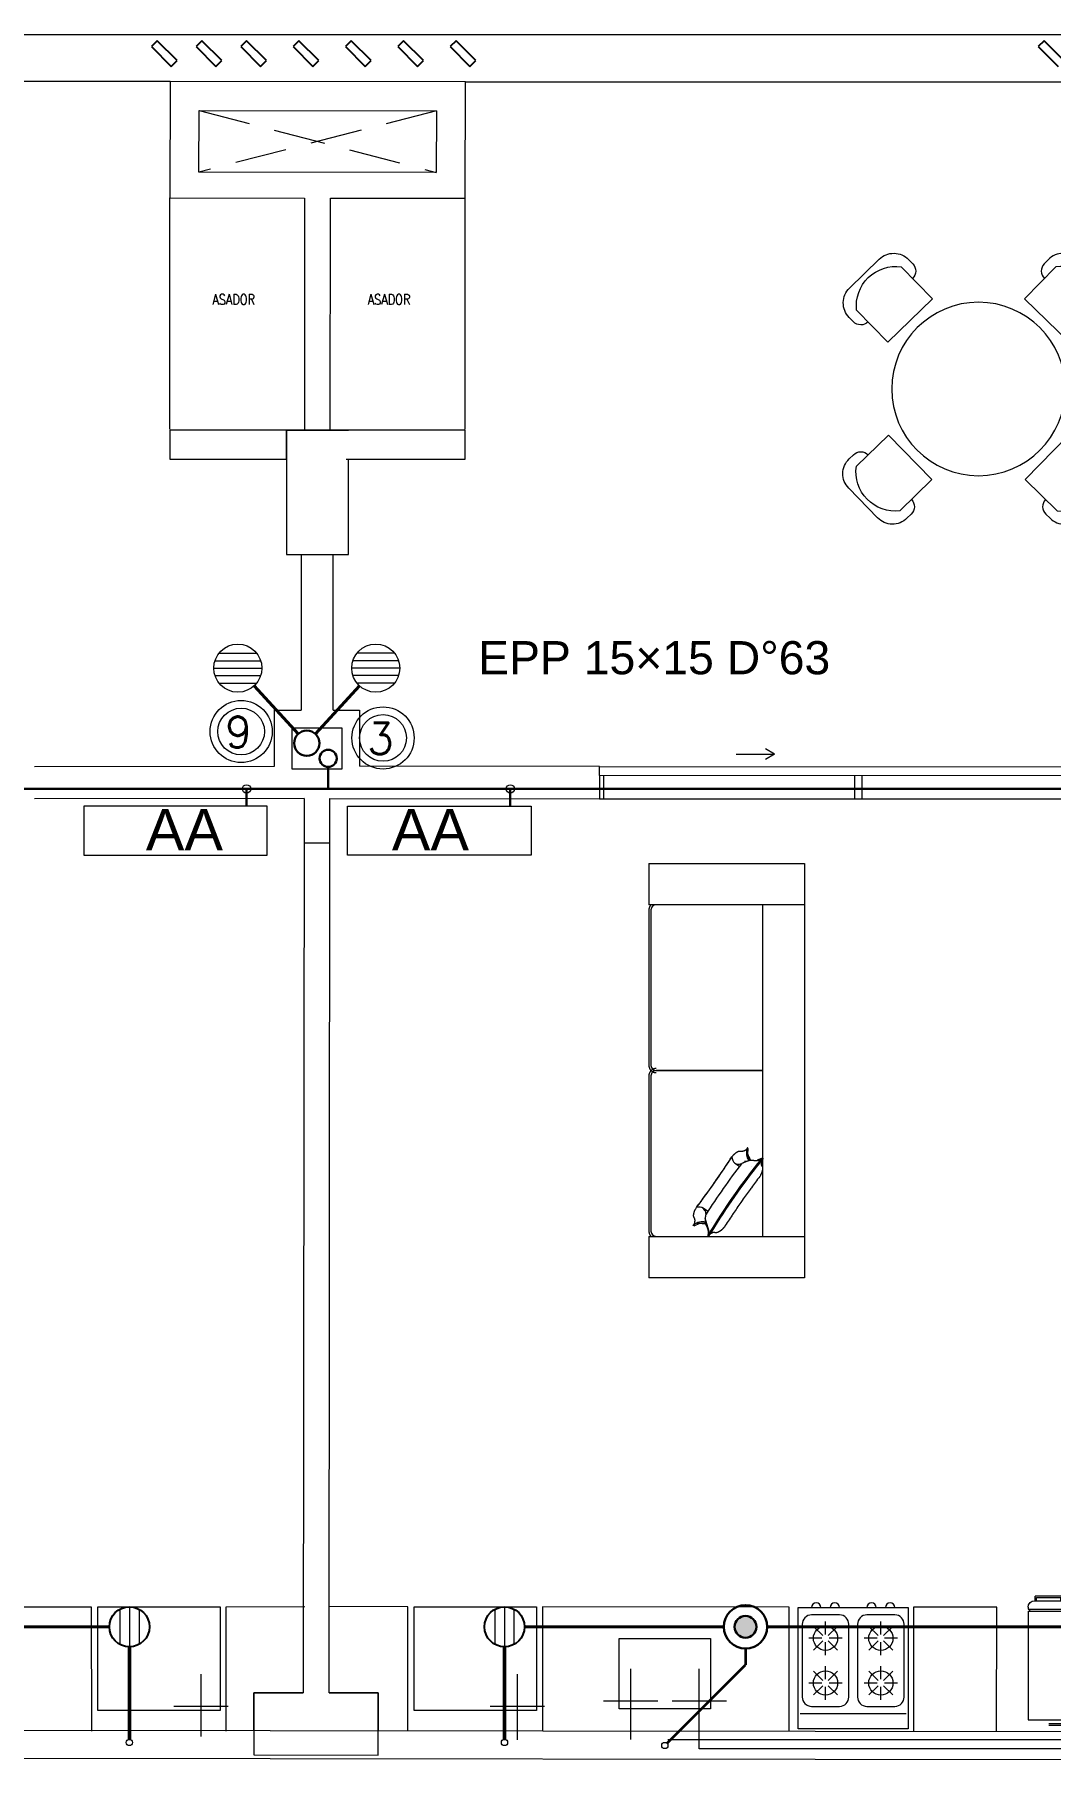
# Model space of a CAD drawing. Header units: millimetres. Extents: x 539 to 842, y -453 to -96.
# Drawn here: x 810.69 to 815.59, y -234.94 to -226.62 of the extents above; entities that cross this region are included whole.
import ezdxf

# ---------------------------------------------------------------- set-up
doc = ezdxf.new("R2010")
doc.units = ezdxf.units.MM
doc.header["$LTSCALE"] = 0.1
for name, pattern in [('ACAD_ISO02W100', [15, 12, -3]), ('CONTINUA', [0]), ('HIDDEN', [0.375, 0.25, -0.125])]:
    doc.linetypes.add(name, pattern=pattern)
doc.layers.get('0').update_dxf_attribs({"lineweight": 5})
for name, color, linetype, lineweight in [('00-Agua Caliente', 1, 'Continuous', 20), ('00-Agua Fria', 5, 'ACAD_ISO02W100', 20), ('A-DOOR', 7, 'Continuous', 5), ('A-DOOR-FRAM', 7, 'Continuous', 5), ('A-GLAZ-CWMG', 7, 'Continuous', 5), ('A-Texto Pluvial', 7, 'Continuous', 20), ('Arq-Equipamiento', 250, 'Continuous', 5), ('Lavarropa', 7, 'HIDDEN', 5), ('MUEBLES', 250, 'Continuous', 5)]:
    doc.layers.add(name, color=color, linetype=linetype, lineweight=lineweight)
for name, color, linetype in [('00-Pluvial', 40, 'Continuous'), ('00-Secundario', 24, 'Continuous'), ('Secundario', 24, 'Continuous'), ('Textos', 7, 'Continuous')]:
    doc.layers.add(name, color=color, linetype=linetype)
doc.layers.add('00-Primario', color=7, linetype='Continuous', true_color=0xff2400)
doc.styles.add('Arial', font='arial.ttf', dxfattribs={"height": 0.245883})
doc.styles.add('Romans', font='romans.shx')
doc.styles.add('Romans 1.50', font='romans.shx', dxfattribs={"width": 0.8, "height": 0.15})
doc.styles.get("Standard").update_dxf_attribs({"font": 'arial.ttf'})

# ---------------------------------------------------------------- blocks, each defined once
blk = doc.blocks.new('Doors_Sliding_Milgard_Aluminum-Series_2-Panels - PV 2_50 X 2_10-2402500-1-TORRE-ARQ-PB')
at = {"layer": 'A-DOOR', "color": 8}
for p, q in [((1.1916, 0.078), (-1.3084, 0.078)), ((-1.3084, 0.078), (-1.3084, -0.0347)), ((-1.3084, 0.078), (1.1916, 0.078)), ((1.1916, -0.0347), (1.1916, 0.078)), ((-1.3084, -0.0347), (1.1916, -0.0347)), ((0.3474, -0.1382), (0.3914, -0.1128)), ((0.3474, -0.1382), (0.3914, -0.1636)), ((0.5315, -0.1382), (0.3474, -0.1382))]:
    blk.add_line(p, q, dxfattribs=at)
at = {"layer": 'A-DOOR-FRAM', "color": 8}
for p, q in [((-1.2952, 0.078), (-1.2952, -0.0347)), ((-0.0758, 0.078), (-0.0758, -0.0347)), ((-0.0409, 0.078), (-0.0409, -0.0347)), ((1.1709, 0.078), (1.1709, -0.0347))]:
    blk.add_line(p, q, dxfattribs=at)
blk = doc.blocks.new('Cocina 51cm')
at = {"layer": 'MUEBLES', "color": 8}
for p, q in [((-0.255, -0.036), (0, -0.036)), ((0, -0.036), (0.255, -0.036)), ((-0.1908, -0.1273), (-0.1462, -0.1718)), ((-0.1335, -0.1035), (-0.1335, -0.1666)), ((-0.0762, -0.1273), (-0.1207, -0.1718)), ((0.0762, -0.1273), (0.1207, -0.1718)), ((0.1335, -0.1035), (0.1335, -0.1666)), ((0.1908, -0.1273), (0.1462, -0.1718)), ((-0.2145, -0.1846), (-0.1515, -0.1846)), ((-0.1462, -0.1973), (-0.1908, -0.2419)), ((-0.1335, -0.2026), (-0.1335, -0.2656)), ((-0.1207, -0.1973), (-0.0762, -0.2419)), ((-0.1154, -0.1846), (-0.0524, -0.1846)), ((0.0524, -0.1846), (0.1154, -0.1846)), ((0.1207, -0.1973), (0.0762, -0.2419)), ((0.1335, -0.2026), (0.1335, -0.2656)), ((0.1462, -0.1973), (0.1908, -0.2419)), ((0.1515, -0.1846), (0.2145, -0.1846)), ((-0.1335, -0.3196), (-0.1335, -0.3826)), ((0.1335, -0.3196), (0.1335, -0.3826)), ((-0.2145, -0.4006), (-0.1515, -0.4006)), ((-0.1908, -0.3433), (-0.1462, -0.3879)), ((-0.1462, -0.4134), (-0.1908, -0.4579)), ((-0.0762, -0.3433), (-0.1207, -0.3879)), ((-0.1207, -0.4134), (-0.0762, -0.4579)), ((-0.1154, -0.4006), (-0.0524, -0.4006)), ((0.0524, -0.4006), (0.1154, -0.4006)), ((0.0762, -0.3433), (0.1207, -0.3879)), ((0.1207, -0.4134), (0.0762, -0.4579)), ((0.1908, -0.3433), (0.1462, -0.3879)), ((0.1462, -0.4134), (0.1908, -0.4579)), ((0.1515, -0.4006), (0.2145, -0.4006)), ((-0.1335, -0.4187), (-0.1335, -0.4817)), ((0.1335, -0.4187), (0.1335, -0.4817))]:
    blk.add_line(p, q, dxfattribs=at)
blk.add_lwpolyline([(-0.265, 0.036), (0.265, 0.036), (0.265, -0.5492), (-0.265, -0.5492)], close=True, dxfattribs=at)
for points in [[(-0.201, -0.5132), (-0.0659, -0.5132, 0.414214), (-0.0209, -0.4682), (-0.0209, -0.117, 0.414214), (-0.0659, -0.072), (-0.201, -0.072, 0.414214), (-0.246, -0.117), (-0.246, -0.4682, 0.414214)], [(0.0659, -0.5132), (0.201, -0.5132, 0.414214), (0.246, -0.4682), (0.246, -0.117, 0.414214), (0.201, -0.072), (0.0659, -0.072, 0.414214), (0.0209, -0.117), (0.0209, -0.4682, 0.414214)]]:
    blk.add_lwpolyline(points, format="xyb", close=True, dxfattribs=at)
for centre in [(-0.1335, -0.1846), (0.1335, -0.1846), (-0.1335, -0.4006), (0.1335, -0.4006)]:
    blk.add_circle(centre, 0.0585, dxfattribs=at)
for centre in [(-0.1782, -0.5492), (-0.0887, -0.5492), (0.0887, -0.5492), (0.1782, -0.5492)]:
    blk.add_arc(centre, 0.0225, 180, 0, dxfattribs=at)
blk = doc.blocks.new('A$C2F886EFE')
at = {"layer": 'MUEBLES', "color": 8}
for p, q in [((0, 0.0718), (0, 0.5968)), ((0, 0.5968), (0.6, 0.5968)), ((0.0997, 0.6227), (0.4982, 0.6227)), ((0.0997, 0.6134), (0.4982, 0.6134)), ((0.6, 0.0718), (0.6, 0.5968)), ((0, 0.0718), (0.6, 0.0718)), ((0, 0.0618), (0.6, 0.0618)), ((0, 0.0533), (0, 0.0618)), ((0.0059, 0.0618), (0.0059, 0.0718)), ((0.0315, 0.0218), (0.5685, 0.0218)), ((0.0343, 0.0218), (0.0343, 0)), ((0.0401, 0.0218), (0.0401, 0.0059)), ((0.0401, 0.0059), (0.1586, 0.0059)), ((0.1586, 0.0218), (0.1586, 0.0059)), ((0.1645, 0.0218), (0.1645, 0)), ((0.5941, 0.0618), (0.5941, 0.0718)), ((0.6, 0.0533), (0.6, 0.0618)), ((0.1645, 0), (0.0343, 0))]:
    blk.add_line(p, q, dxfattribs=at)
for centre, start, end in [((0.0315, 0.0533), 180, 270), ((0.5685, 0.0533), 270, 0)]:
    blk.add_arc(centre, 0.0315, start, end, dxfattribs=at)
blk = doc.blocks.new('Vibro_Leather_Designer_Sofa_16294 - Vibro_Leather_Designer_Sofa_16294-2750828-2-TORRE-ARQ- PB _-2_14_')
at = {"layer": 'MUEBLES'}
for p, q in [((-1, -0.725), (-1, 0)), ((-1, 0), (1, 0)), ((-0.8, 0), (-0.8, -0.725)), ((-0.8, 0), (-0.8, -0.2)), ((0.8, -0.2), (0.8, 0)), ((0.8, -0.725), (0.8, 0)), ((1, 0), (1, -0.725)), ((-0.775, -0.2), (-0.8, -0.2)), ((0.4234, -0.2), (-0.775, -0.2)), ((0, -0.2), (0, -0.715)), ((0, -0.715), (0, -0.2)), ((0.4233, -0.2036), (0.4328, -0.2272)), ((0.775, -0.2), (0.4247, -0.2)), ((0.8, -0.2), (0.775, -0.2)), ((0.376, -0.2764), (0.3843, -0.2817)), ((0.4282, -0.2651), (0.3966, -0.2744)), ((0.4376, -0.2889), (0.4375, -0.2891)), ((0.446, -0.3359), (0.46, -0.3159)), ((0.4609, -0.2556), (0.461, -0.2555)), ((0.6785, -0.4675), (0.6638, -0.4884)), ((0.7108, -0.4803), (0.7107, -0.4804)), ((0.7342, -0.447), (0.7342, -0.4468)), ((0.7364, -0.4807), (0.7385, -0.5138)), ((0.7716, -0.4633), (0.7959, -0.4645)), ((0.735, -0.5269), (0.7436, -0.5339)), ((-1, -0.75), (-1, -0.725)), ((-0.8, -0.725), (-0.8, -0.75)), ((-0.775, -0.74), (-0.025, -0.74)), ((-0.775, -0.74), (-0.025, -0.74)), ((0.025, -0.74), (0.775, -0.74)), ((0.025, -0.74), (0.775, -0.74)), ((0.8, -0.75), (0.8, -0.725)), ((1, -0.725), (1, -0.75)), ((-1, -0.75), (-0.8, -0.75)), ((-0.775, -0.75), (-0.025, -0.75)), ((0.025, -0.75), (0.775, -0.75)), ((0.8, -0.75), (1, -0.75))]:
    blk.add_line(p, q, dxfattribs=at)
at = {"layer": 'MUEBLES', "flags": 128}
for points in [[(0.7958, -0.4595), (0.6772, -0.3844), (0.5556, -0.2998), (0.4401, -0.2117), (0.4281, -0.202)], [(0.432, -0.2587), (0.4307, -0.2618), (0.4202, -0.2691), (0.403, -0.2727), (0.3758, -0.2714)], [(0.4376, -0.2889), (0.4367, -0.2769), (0.4364, -0.2761)], [(0.7108, -0.4803), (0.7225, -0.477), (0.7751, -0.4615)], [(0.7484, -0.5323), (0.737, -0.504), (0.7359, -0.4857), (0.7405, -0.4754)], [(-0.7994, -0.7401), (-0.7984, -0.7411), (-0.7973, -0.742), (-0.7962, -0.7428), (-0.7951, -0.7437), (-0.7939, -0.7445), (-0.7927, -0.7452), (-0.7915, -0.7459), (-0.7902, -0.7465), (-0.789, -0.7471), (-0.7877, -0.7476), (-0.7864, -0.7481), (-0.785, -0.7485), (-0.7837, -0.7489), (-0.7823, -0.7492), (-0.7809, -0.7495), (-0.7796, -0.7497), (-0.7782, -0.7499), (-0.7768, -0.75), (-0.7754, -0.75), (-0.775, -0.75)], [(-0.025, -0.75), (-0.0236, -0.75), (-0.0222, -0.7499), (-0.0208, -0.7497), (-0.0194, -0.7496), (-0.018, -0.7493), (-0.0167, -0.749), (-0.0153, -0.7486), (-0.014, -0.7482), (-0.0127, -0.7478), (-0.0114, -0.7472), (-0.0101, -0.7467), (-0.0088, -0.746), (-0.0076, -0.7454), (-0.0064, -0.7447), (-0.0052, -0.7439), (-0.0041, -0.7431), (-0.003, -0.7422), (-0.0019, -0.7413), (-0.0009, -0.7404), (0.0001, -0.7394), (0.0011, -0.7384), (0.002, -0.7373), (0.0028, -0.7362), (0.0037, -0.7351), (0.0045, -0.7339), (0.0052, -0.7327), (0.0059, -0.7315), (0.0065, -0.7302), (0.0071, -0.729), (0.0076, -0.7277), (0.0081, -0.7264), (0.0085, -0.725), (0.0089, -0.7237), (0.0092, -0.7223), (0.0095, -0.7209), (0.0097, -0.7196), (0.0099, -0.7182), (0.01, -0.7168), (0.01, -0.7154), (0.01, -0.715)], [(-0.01, -0.715), (-0.01, -0.7164), (-0.0099, -0.7178), (-0.0097, -0.7192), (-0.0096, -0.7206), (-0.0093, -0.722), (-0.009, -0.7233), (-0.0086, -0.7247), (-0.0082, -0.726), (-0.0078, -0.7273), (-0.0072, -0.7286), (-0.0067, -0.7299), (-0.006, -0.7312), (-0.0054, -0.7324), (-0.0047, -0.7336), (-0.0039, -0.7348), (-0.0031, -0.7359), (-0.0022, -0.737), (-0.0013, -0.7381), (-0.0004, -0.7391), (0.0006, -0.7401), (0.0016, -0.7411), (0.0027, -0.742), (0.0038, -0.7428), (0.0049, -0.7437), (0.0061, -0.7445), (0.0073, -0.7452), (0.0085, -0.7459), (0.0098, -0.7465), (0.011, -0.7471), (0.0123, -0.7476), (0.0136, -0.7481), (0.015, -0.7485), (0.0163, -0.7489), (0.0177, -0.7492), (0.0191, -0.7495), (0.0204, -0.7497), (0.0218, -0.7499), (0.0232, -0.75), (0.0246, -0.75), (0.025, -0.75)], [(0.775, -0.75), (0.7764, -0.75), (0.7778, -0.7499), (0.7792, -0.7497), (0.7806, -0.7496), (0.782, -0.7493), (0.7833, -0.749), (0.7847, -0.7486), (0.786, -0.7482), (0.7873, -0.7478), (0.7886, -0.7472), (0.7899, -0.7467), (0.7912, -0.746), (0.7924, -0.7454), (0.7936, -0.7447), (0.7948, -0.7439), (0.7959, -0.7431), (0.797, -0.7422), (0.7981, -0.7413), (0.7991, -0.7404)]]:
    blk.add_lwpolyline(points, dxfattribs=at)
at = {"layer": 'MUEBLES'}
for centre, start, end in [((-0.775, -0.715), 180, 270), ((-0.775, -0.715), 180, 270), ((-0.025, -0.715), 270, 360), ((-0.025, -0.715), 270, 360), ((0.025, -0.715), 180, 270), ((0.025, -0.715), 180, 270), ((0.775, -0.715), 270, 0), ((0.775, -0.715), 270, 0)]:
    blk.add_arc(centre, 0.025, start, end, dxfattribs=at)
for centre, major_axis, start_param, end_param in [((0.676, -0.2393), (-0.5365, 0.3757), 1.225735, 1.915857), ((0.6792, -0.2347), (-0.5365, 0.3757), 1.258755, 1.881351), ((0.7085, -0.1928), (-0.5775, 0.4044), 1.358079, 1.455316), ((-0.1021, 0.1104), (-0.5365, 0.3757), 2.796532, 3.143157), ((-0.1315, 0.0685), (-0.5775, 0.4044), 2.928875, 3.35431), ((-0.1315, 0.0685), (-0.5775, 0.4044), 2.928875, 3.24288), ((0.6466, -0.2812), (-0.5775, 0.4044), 1.358079, 1.783514), ((-0.1315, 0.0685), (-0.5775, 0.4044), 3.247951, 3.35431), ((0.6466, -0.2812), (-0.5775, 0.4044), 1.358079, 1.783514), ((0.7085, -0.1928), (-0.5775, 0.4044), 1.45533, 1.469499), ((0.7085, -0.1928), (-0.5775, 0.4044), 1.469507, 1.562106), ((0.7085, -0.1928), (-0.5775, 0.4044), 1.562123, 1.579473), ((0.7085, -0.1928), (-0.5775, 0.4044), 1.579486, 1.672084), ((0.4632, -0.5431), (-0.5775, 0.4044), 4.6111, 4.925107), ((0.4632, -0.5431), (-0.5775, 0.4044), 4.499671, 4.925107), ((0.7085, -0.1928), (-0.5775, 0.4044), 1.672097, 1.686267), ((0.7085, -0.1928), (-0.5775, 0.4044), 1.686278, 1.783514), ((0.4632, -0.5431), (-0.5775, 0.4044), 4.499671, 4.61075), ((1.2413, -0.8928), (-0.5775, 0.4044), 6.070468, 6.495903), ((1.2413, -0.8928), (-0.5775, 0.4044), 6.181896, 6.495903), ((1.2413, -0.8928), (-0.5775, 0.4044), 6.070468, 6.176827), ((1.2707, -0.8509), (-0.5365, 0.3757), 6.281621, 6.628246)]:
    blk.add_ellipse(centre, major_axis=major_axis, ratio=0.190809, start_param=start_param, end_param=end_param, dxfattribs=at)
for points, knots in [([(0.427, -0.2085), (0.4268, -0.2083), (0.4263, -0.2078), (0.4258, -0.2071), (0.4253, -0.2066), (0.425, -0.2062), (0.4248, -0.2058), (0.4245, -0.2055), (0.4244, -0.2053), (0.4242, -0.2051), (0.424, -0.2048), (0.4239, -0.2045), (0.4237, -0.2042), (0.4235, -0.204), (0.4234, -0.2038), (0.4233, -0.2036), (0.4233, -0.2035), (0.4232, -0.2034), (0.4231, -0.2032), (0.423, -0.203), (0.4229, -0.2027), (0.4228, -0.2024), (0.4226, -0.202), (0.4225, -0.2016), (0.4225, -0.2014), (0.4225, -0.2011), (0.4225, -0.2008), (0.4226, -0.2005), (0.4227, -0.2002), (0.4229, -0.2), (0.4232, -0.1998), (0.4234, -0.1997), (0.4237, -0.1997), (0.4239, -0.1997), (0.4242, -0.1997), (0.4245, -0.1998), (0.4249, -0.1999), (0.4251, -0.2001), (0.4253, -0.2002), (0.4254, -0.2002), (0.4255, -0.2003), (0.4256, -0.2003), (0.4258, -0.2004), (0.426, -0.2005), (0.4262, -0.2006), (0.4265, -0.2008), (0.4267, -0.201), (0.427, -0.2012), (0.4271, -0.2013), (0.4272, -0.2013)], [0, 0, 0, 0, 0.0555556, 0.1111111, 0.1388889, 0.1666667, 0.1944444, 0.2083333, 0.2222222, 0.2361111, 0.25, 0.2777778, 0.2916667, 0.3055556, 0.3194444, 0.3263889, 0.3333333, 0.3402778, 0.3472222, 0.3611111, 0.375, 0.3888889, 0.4166667, 0.4305556, 0.4444444, 0.4583333, 0.4722222, 0.4861111, 0.5, 0.5138889, 0.5277778, 0.5416667, 0.5555556, 0.5694444, 0.5833333, 0.6111111, 0.625, 0.6388889, 0.6527778, 0.6597222, 0.6666667, 0.6736111, 0.6805556, 0.6944444, 0.7083333, 0.7222222, 0.75, 0.7638889, 0.7777778, 0.7777778, 0.7777778, 0.7777778]), ([(0.4493, -0.3035), (0.4481, -0.3014), (0.4462, -0.2981), (0.4441, -0.294), (0.4429, -0.2916), (0.4421, -0.2898), (0.4412, -0.288), (0.4402, -0.2857), (0.4392, -0.2834), (0.4383, -0.281), (0.4376, -0.2792), (0.437, -0.2776), (0.4366, -0.2764), (0.4363, -0.2758), (0.4361, -0.2753), (0.436, -0.2748), (0.4358, -0.2741), (0.4354, -0.2729), (0.4349, -0.2713), (0.4343, -0.2694), (0.4336, -0.2668), (0.433, -0.2642), (0.4324, -0.2618), (0.4322, -0.2606), (0.4321, -0.2599), (0.4319, -0.2592), (0.4318, -0.2584), (0.4316, -0.2569), (0.4315, -0.2551), (0.4316, -0.253), (0.4318, -0.2507), (0.4323, -0.2485), (0.4328, -0.2461), (0.4333, -0.2441), (0.4335, -0.2428), (0.4337, -0.242), (0.4337, -0.2414), (0.4338, -0.2409), (0.4339, -0.2401), (0.4341, -0.2388), (0.4342, -0.237), (0.4343, -0.2348), (0.4342, -0.2318), (0.4338, -0.2288), (0.4332, -0.2258), (0.4326, -0.2234), (0.4319, -0.2211), (0.431, -0.2181), (0.4292, -0.2133), (0.4278, -0.21), (0.427, -0.2085)], [0, 0, 0, 0, 0.083333, 0.125, 0.145833, 0.166667, 0.1875, 0.208333, 0.25, 0.270833, 0.291667, 0.3125, 0.322917, 0.328125, 0.333333, 0.338542, 0.34375, 0.354167, 0.375, 0.395833, 0.416667, 0.458333, 0.479167, 0.489583, 0.494792, 0.5, 0.510417, 0.520833, 0.541667, 0.5625, 0.583333, 0.604167, 0.625, 0.645833, 0.65625, 0.661458, 0.666667, 0.671875, 0.677083, 0.6875, 0.708333, 0.729167, 0.75, 0.791667, 0.8125, 0.833333, 0.854167, 0.875, 0.916667, 1, 1, 1, 1]), ([(0.4281, -0.202), (0.4282, -0.2021), (0.4284, -0.2023), (0.4289, -0.2027), (0.4295, -0.2032), (0.43, -0.2037), (0.4302, -0.204)], [0.8406351, 0.8406351, 0.8406351, 0.8406351, 0.8611111, 0.8888889, 0.9444444, 1, 1, 1, 1]), ([(0.4306, -0.2042), (0.4312, -0.2045), (0.4327, -0.2052), (0.4349, -0.206), (0.4369, -0.2067), (0.4384, -0.2071), (0.4397, -0.2074), (0.4406, -0.2076), (0.4412, -0.2077), (0.4416, -0.2078), (0.442, -0.2079), (0.4425, -0.208), (0.4434, -0.2081), (0.4445, -0.2084), (0.4459, -0.2086), (0.4477, -0.2089), (0.4497, -0.209), (0.4516, -0.2088), (0.4527, -0.2086), (0.4536, -0.2084), (0.4545, -0.2081), (0.4556, -0.2077), (0.4571, -0.207), (0.4589, -0.206), (0.4605, -0.205), (0.462, -0.2041), (0.4635, -0.2033), (0.4646, -0.2028), (0.4654, -0.2025), (0.4658, -0.2024), (0.4661, -0.2023), (0.4664, -0.2022), (0.4668, -0.2022), (0.4676, -0.202), (0.4687, -0.2019), (0.4701, -0.2018), (0.4721, -0.2018), (0.4743, -0.2019), (0.4766, -0.2021), (0.4784, -0.2023), (0.48, -0.2025), (0.482, -0.2029), (0.4839, -0.2033), (0.4857, -0.2039), (0.4871, -0.2043), (0.4882, -0.2046), (0.4891, -0.2049), (0.4898, -0.2052), (0.4906, -0.2054), (0.4915, -0.2057), (0.4932, -0.2063), (0.4955, -0.2072), (0.4981, -0.2084), (0.5008, -0.2096), (0.5035, -0.2109), (0.507, -0.2127), (0.5096, -0.2141), (0.5112, -0.2151)], [0.0060984, 0.0060984, 0.0060984, 0.0060984, 0.0357143, 0.0714286, 0.0892857, 0.1071429, 0.125, 0.1339286, 0.1383929, 0.1428571, 0.1473214, 0.1517857, 0.1607143, 0.1785714, 0.1964286, 0.2142857, 0.25, 0.2678571, 0.2767857, 0.2857143, 0.2946429, 0.3035714, 0.3214286, 0.3392857, 0.3571429, 0.375, 0.3928571, 0.4107143, 0.4196429, 0.4241071, 0.4285714, 0.4330357, 0.4375, 0.4464286, 0.4642857, 0.4821429, 0.5, 0.5357143, 0.5535714, 0.5714286, 0.5892857, 0.6071429, 0.6428571, 0.6607143, 0.6785714, 0.6964286, 0.7053571, 0.7142857, 0.7232143, 0.7321429, 0.75, 0.7857143, 0.8214286, 0.8571429, 0.8928571, 0.9285714, 1, 1, 1, 1]), ([(0.3723, -0.2731), (0.3723, -0.2731), (0.3723, -0.2733), (0.3724, -0.2735), (0.3726, -0.2738), (0.3729, -0.2741), (0.3731, -0.2743), (0.3733, -0.2744), (0.3734, -0.2745), (0.3735, -0.2746), (0.3736, -0.2747), (0.3737, -0.2748), (0.3738, -0.2749), (0.374, -0.2751), (0.3743, -0.2753), (0.3746, -0.2755), (0.3748, -0.2757), (0.375, -0.2758), (0.3752, -0.276), (0.3755, -0.2762), (0.3759, -0.2764), (0.3763, -0.2766), (0.3769, -0.277), (0.3776, -0.2773), (0.3782, -0.2776), (0.3785, -0.2778)], [-0.4444444, -0.4444444, -0.4444444, -0.4444444, -0.4305556, -0.4166667, -0.3888889, -0.375, -0.3611111, -0.3472222, -0.3402778, -0.3333333, -0.3263889, -0.3194444, -0.3055556, -0.2916667, -0.2777778, -0.25, -0.2361111, -0.2222222, -0.2083333, -0.1944444, -0.1666667, -0.1388889, -0.1111111, -0.0555556, 0, 0, 0, 0]), ([(0.3785, -0.2778), (0.3807, -0.2793), (0.3832, -0.2818), (0.3853, -0.2851), (0.3863, -0.287), (0.3869, -0.2886), (0.3876, -0.2902), (0.3884, -0.2924), (0.3891, -0.2947), (0.3897, -0.2971), (0.3901, -0.299), (0.3903, -0.3007), (0.3905, -0.3019), (0.3905, -0.3026), (0.3906, -0.3031), (0.3906, -0.3036), (0.3907, -0.3043), (0.3907, -0.3055), (0.3905, -0.3074), (0.3904, -0.3095), (0.3902, -0.3115), (0.3901, -0.3134), (0.3902, -0.3151), (0.3903, -0.3165), (0.3905, -0.3175), (0.3907, -0.3182), (0.3909, -0.3187), (0.3911, -0.3192), (0.3914, -0.3201), (0.3923, -0.3218), (0.3934, -0.3238), (0.3947, -0.3258), (0.3957, -0.3273), (0.3966, -0.3285), (0.3971, -0.3294), (0.3974, -0.3299), (0.3977, -0.3302), (0.3979, -0.3306), (0.3982, -0.331), (0.3988, -0.3319), (0.3996, -0.333), (0.4007, -0.3343), (0.4022, -0.336), (0.4037, -0.3377), (0.4053, -0.3394), (0.4065, -0.3406), (0.4077, -0.3419), (0.4093, -0.3435), (0.4122, -0.3462), (0.4149, -0.3486), (0.4167, -0.3501)], [-1, -1, -1, -1, -0.916667, -0.875, -0.854167, -0.833333, -0.8125, -0.791667, -0.75, -0.729167, -0.708333, -0.6875, -0.677083, -0.671875, -0.666667, -0.661458, -0.65625, -0.645833, -0.625, -0.604167, -0.583333, -0.5625, -0.541667, -0.520833, -0.510417, -0.5, -0.494792, -0.489583, -0.479167, -0.458333, -0.416667, -0.395833, -0.375, -0.354167, -0.34375, -0.338542, -0.333333, -0.328125, -0.322917, -0.3125, -0.291667, -0.270833, -0.25, -0.208333, -0.1875, -0.166667, -0.145833, -0.125, -0.083333, 0, 0, 0, 0]), ([(0.3956, -0.2734), (0.3955, -0.2735), (0.3952, -0.2735), (0.3946, -0.2736), (0.3937, -0.2737), (0.393, -0.2737), (0.3926, -0.2738)], [-0.14285714, -0.14285714, -0.14285714, -0.14285714, -0.13839286, -0.13392857, -0.125, -0.11269248, -0.11269248, -0.11269248, -0.11269248]), ([(0.4322, -0.2608), (0.4318, -0.2609), (0.4307, -0.2612), (0.429, -0.2615), (0.4273, -0.2619), (0.4258, -0.2622), (0.4248, -0.2624), (0.4242, -0.2626), (0.4238, -0.2627), (0.4234, -0.2628), (0.4229, -0.263), (0.4219, -0.2634), (0.4205, -0.264), (0.4188, -0.265), (0.4171, -0.2662), (0.4154, -0.2674), (0.4136, -0.2687), (0.412, -0.2697), (0.4108, -0.2704), (0.4098, -0.2709), (0.4089, -0.2713), (0.4077, -0.2717), (0.4055, -0.2724), (0.4032, -0.2729), (0.4008, -0.2731), (0.3996, -0.2731), (0.3989, -0.2732), (0.3988, -0.2732)], [-0.5129294, -0.5129294, -0.5129294, -0.5129294, -0.5, -0.4821429, -0.4642857, -0.4464286, -0.4375, -0.4330357, -0.4285714, -0.4241071, -0.4196429, -0.4107143, -0.3928571, -0.375, -0.3571429, -0.3392857, -0.3214286, -0.3035714, -0.2946429, -0.2857143, -0.2767857, -0.2678571, -0.25, -0.2142857, -0.1964286, -0.1785714, -0.1756867, -0.1756867, -0.1756867, -0.1756867]), ([(0.755, -0.3858), (0.7566, -0.3871), (0.7588, -0.389), (0.7617, -0.3917), (0.7637, -0.3937), (0.7658, -0.3958), (0.7679, -0.398), (0.7695, -0.3998), (0.7706, -0.4012), (0.7712, -0.4019), (0.7717, -0.4025), (0.7721, -0.4031), (0.7727, -0.4039), (0.7735, -0.4049), (0.7744, -0.406), (0.7756, -0.4076), (0.7767, -0.4093), (0.7777, -0.411), (0.7783, -0.4123), (0.7789, -0.4137), (0.7797, -0.4156), (0.7804, -0.4175), (0.7812, -0.4195), (0.7817, -0.4209), (0.782, -0.4221), (0.7823, -0.423), (0.7824, -0.4235), (0.7825, -0.4239), (0.7826, -0.4242), (0.7826, -0.4247), (0.7827, -0.4256), (0.7827, -0.4269), (0.7825, -0.4286), (0.7822, -0.4304), (0.7818, -0.4322), (0.7814, -0.4341), (0.7812, -0.4356), (0.7811, -0.4368), (0.7811, -0.4377), (0.7811, -0.4385), (0.7813, -0.4396), (0.7817, -0.4414), (0.7824, -0.4432), (0.7834, -0.445), (0.7842, -0.4462), (0.7849, -0.4473), (0.7853, -0.448), (0.7856, -0.4484), (0.7857, -0.4488), (0.7859, -0.4491), (0.7862, -0.4495), (0.7866, -0.4502), (0.7872, -0.4513), (0.7881, -0.4525), (0.7893, -0.454), (0.7908, -0.4558), (0.7921, -0.4571), (0.7928, -0.4577)], [-1, -1, -1, -1, -0.9285714, -0.8928571, -0.8571429, -0.8214286, -0.7857143, -0.75, -0.7321429, -0.7232143, -0.7142857, -0.7053571, -0.6964286, -0.6785714, -0.6607143, -0.6428571, -0.6071429, -0.5892857, -0.5714286, -0.5535714, -0.5357143, -0.5, -0.4821429, -0.4642857, -0.4464286, -0.4375, -0.4330357, -0.4285714, -0.4241071, -0.4196429, -0.4107143, -0.3928571, -0.375, -0.3571429, -0.3392857, -0.3214286, -0.3035714, -0.2946429, -0.2857143, -0.2767857, -0.2678571, -0.25, -0.2142857, -0.1964286, -0.1785714, -0.1607143, -0.1517857, -0.1473214, -0.1428571, -0.1383929, -0.1339286, -0.125, -0.1071429, -0.0892857, -0.0714286, -0.0357143, -0.0061272, -0.0061272, -0.0061272, -0.0061272]), ([(0.79, -0.4627), (0.7875, -0.4617), (0.7836, -0.4611), (0.7789, -0.4616), (0.7762, -0.4621), (0.7741, -0.4626), (0.772, -0.4631), (0.7692, -0.4638), (0.7663, -0.4646), (0.7634, -0.4654), (0.7612, -0.4661), (0.7594, -0.4667), (0.7581, -0.4671), (0.7573, -0.4674), (0.7568, -0.4676), (0.7562, -0.4678), (0.7555, -0.4682), (0.7542, -0.4688), (0.7523, -0.4697), (0.7502, -0.4709), (0.7481, -0.4721), (0.7462, -0.4731), (0.7443, -0.474), (0.7427, -0.4747), (0.7415, -0.4752), (0.7407, -0.4754), (0.74, -0.4756), (0.7394, -0.4757), (0.7382, -0.4759), (0.7359, -0.4763), (0.7331, -0.4766), (0.7304, -0.4767), (0.7283, -0.4767), (0.7266, -0.4768), (0.7254, -0.4769), (0.7247, -0.4769), (0.7242, -0.4769), (0.7237, -0.477), (0.723, -0.477), (0.7218, -0.4771), (0.7202, -0.4771), (0.7182, -0.4771), (0.7156, -0.4769), (0.713, -0.4767), (0.7104, -0.4765), (0.7085, -0.4763), (0.7065, -0.4762), (0.704, -0.4759), (0.6995, -0.4754), (0.6957, -0.4748), (0.6931, -0.4743)], [-1, -1, -1, -1, -0.916667, -0.875, -0.854167, -0.833333, -0.8125, -0.791667, -0.75, -0.729167, -0.708333, -0.6875, -0.677083, -0.671875, -0.666667, -0.661458, -0.65625, -0.645833, -0.625, -0.604167, -0.583333, -0.5625, -0.541667, -0.520833, -0.510417, -0.5, -0.494792, -0.489583, -0.479167, -0.458333, -0.416667, -0.395833, -0.375, -0.354167, -0.34375, -0.338542, -0.333333, -0.328125, -0.322917, -0.3125, -0.291667, -0.270833, -0.25, -0.208333, -0.1875, -0.166667, -0.145833, -0.125, -0.083333, 0, 0, 0, 0]), ([(0.7398, -0.4769), (0.7398, -0.4771), (0.7399, -0.4778), (0.7401, -0.4792), (0.7402, -0.4809), (0.7403, -0.4823), (0.7403, -0.4833), (0.7402, -0.4838), (0.7402, -0.4842), (0.7402, -0.4846), (0.7401, -0.4852), (0.74, -0.4862), (0.7397, -0.4876), (0.7393, -0.4895), (0.7388, -0.4915), (0.7383, -0.4936), (0.7378, -0.4958), (0.7375, -0.4976), (0.7374, -0.4991), (0.7373, -0.5002), (0.7373, -0.5012), (0.7373, -0.5025), (0.7375, -0.5048), (0.7379, -0.5072), (0.7384, -0.5094), (0.7387, -0.5106), (0.7388, -0.5112), (0.7389, -0.5113)], [-0.5035297, -0.5035297, -0.5035297, -0.5035297, -0.5, -0.4821429, -0.4642857, -0.4464286, -0.4375, -0.4330357, -0.4285714, -0.4241071, -0.4196429, -0.4107143, -0.3928571, -0.375, -0.3571429, -0.3392857, -0.3214286, -0.3035714, -0.2946429, -0.2857143, -0.2767857, -0.2678571, -0.25, -0.2142857, -0.1964286, -0.1785714, -0.1750443, -0.1750443, -0.1750443, -0.1750443]), ([(0.7967, -0.4601), (0.7968, -0.4601), (0.7969, -0.4602), (0.7972, -0.4604), (0.7975, -0.4606), (0.7977, -0.4608), (0.7979, -0.461), (0.7981, -0.4611), (0.7982, -0.4612), (0.7983, -0.4613), (0.7983, -0.4614), (0.7985, -0.4615), (0.7986, -0.4616), (0.7989, -0.4618), (0.7991, -0.4621), (0.7993, -0.4624), (0.7995, -0.4626), (0.7995, -0.4628), (0.7994, -0.463), (0.7993, -0.4632), (0.7992, -0.4634), (0.7991, -0.4637), (0.7989, -0.4639), (0.7987, -0.4642), (0.7985, -0.4644), (0.7983, -0.4645), (0.7981, -0.4646), (0.7977, -0.4647), (0.7973, -0.4647), (0.7969, -0.4646), (0.7966, -0.4646), (0.7963, -0.4645), (0.7962, -0.4645), (0.796, -0.4645), (0.7959, -0.4645), (0.7957, -0.4645), (0.7955, -0.4644), (0.7952, -0.4644), (0.7949, -0.4643), (0.7945, -0.4642), (0.7942, -0.4641), (0.7939, -0.4641), (0.7937, -0.464), (0.7933, -0.4639), (0.7929, -0.4638), (0.7924, -0.4636), (0.7917, -0.4634), (0.7909, -0.4631), (0.7903, -0.4628), (0.79, -0.4627)], [-0.7777778, -0.7777778, -0.7777778, -0.7777778, -0.7638889, -0.75, -0.7222222, -0.7083333, -0.6944444, -0.6805556, -0.6736111, -0.6666667, -0.6597222, -0.6527778, -0.6388889, -0.625, -0.6111111, -0.5833333, -0.5694444, -0.5555556, -0.5416667, -0.5277778, -0.5138889, -0.5, -0.4861111, -0.4722222, -0.4583333, -0.4444444, -0.4305556, -0.4166667, -0.3888889, -0.375, -0.3611111, -0.3472222, -0.3402778, -0.3333333, -0.3263889, -0.3194444, -0.3055556, -0.2916667, -0.2777778, -0.25, -0.2361111, -0.2222222, -0.2083333, -0.1944444, -0.1666667, -0.1388889, -0.1111111, -0.0555556, 0, 0, 0, 0]), ([(0.795, -0.459), (0.7952, -0.4591), (0.7954, -0.4592), (0.7957, -0.4594), (0.7958, -0.4595)], [-0.88888889, -0.88888889, -0.88888889, -0.88888889, -0.86111111, -0.84063506, -0.84063506, -0.84063506, -0.84063506]), ([(0.7415, -0.5319), (0.7404, -0.531), (0.7377, -0.5296), (0.7333, -0.5285), (0.7305, -0.528), (0.7285, -0.5277), (0.7264, -0.5275), (0.7238, -0.5274), (0.7212, -0.5275), (0.7188, -0.5278), (0.717, -0.5281), (0.7156, -0.5286), (0.7146, -0.5289), (0.7141, -0.5291), (0.7136, -0.5293), (0.7132, -0.5294), (0.7126, -0.5297), (0.7116, -0.5302), (0.7101, -0.531), (0.7083, -0.532), (0.7065, -0.5328), (0.7048, -0.5335), (0.703, -0.534), (0.7014, -0.5342), (0.7002, -0.5343), (0.6994, -0.5343), (0.6988, -0.5343), (0.6982, -0.5343), (0.6972, -0.5342), (0.6952, -0.534), (0.6929, -0.5336), (0.6908, -0.5331), (0.6891, -0.5328), (0.6877, -0.5324), (0.6867, -0.5322), (0.6861, -0.532), (0.6857, -0.5319), (0.6852, -0.5318), (0.6847, -0.5316), (0.6836, -0.5313), (0.6822, -0.5309), (0.6806, -0.5304), (0.6785, -0.5296), (0.6765, -0.5288), (0.6745, -0.5279), (0.6729, -0.5272), (0.6713, -0.5265), (0.6691, -0.5255), (0.6654, -0.5236), (0.6624, -0.5219), (0.6605, -0.5208)], [-1, -1, -1, -1, -0.916667, -0.875, -0.854167, -0.833333, -0.8125, -0.791667, -0.75, -0.729167, -0.708333, -0.6875, -0.677083, -0.671875, -0.666667, -0.661458, -0.65625, -0.645833, -0.625, -0.604167, -0.583333, -0.5625, -0.541667, -0.520833, -0.510417, -0.5, -0.494792, -0.489583, -0.479167, -0.458333, -0.416667, -0.395833, -0.375, -0.354167, -0.34375, -0.338542, -0.333333, -0.328125, -0.322917, -0.3125, -0.291667, -0.270833, -0.25, -0.208333, -0.1875, -0.166667, -0.145833, -0.125, -0.083333, 0, 0, 0, 0]), ([(0.7397, -0.5144), (0.7398, -0.5146), (0.7399, -0.5149), (0.7401, -0.5155), (0.7404, -0.5164), (0.7406, -0.5172), (0.7408, -0.5176)], [-0.14285714, -0.14285714, -0.14285714, -0.14285714, -0.13839286, -0.13392857, -0.125, -0.11084487, -0.11084487, -0.11084487, -0.11084487]), ([(0.7481, -0.5362), (0.748, -0.5362), (0.7478, -0.5362), (0.7475, -0.5362), (0.7472, -0.5361), (0.7469, -0.536), (0.7467, -0.5358), (0.7465, -0.5357), (0.7463, -0.5357), (0.7462, -0.5356), (0.7461, -0.5356), (0.746, -0.5355), (0.7458, -0.5354), (0.7456, -0.5353), (0.7453, -0.5351), (0.745, -0.5349), (0.7447, -0.5347), (0.7445, -0.5346), (0.7443, -0.5344), (0.7441, -0.5342), (0.7437, -0.534), (0.7434, -0.5337), (0.7429, -0.5332), (0.7422, -0.5327), (0.7417, -0.5322), (0.7415, -0.5319)], [-0.4444444, -0.4444444, -0.4444444, -0.4444444, -0.4305556, -0.4166667, -0.3888889, -0.375, -0.3611111, -0.3472222, -0.3402778, -0.3333333, -0.3263889, -0.3194444, -0.3055556, -0.2916667, -0.2777778, -0.25, -0.2361111, -0.2222222, -0.2083333, -0.1944444, -0.1666667, -0.1388889, -0.1111111, -0.0555556, 0, 0, 0, 0]), ([(0.7473, -0.5306), (0.7474, -0.5306), (0.7475, -0.5308), (0.7477, -0.5311), (0.7479, -0.5314), (0.7481, -0.5317), (0.7482, -0.5319), (0.7483, -0.5321), (0.7484, -0.5323), (0.7484, -0.5324), (0.7485, -0.5324)], [-0.7777778, -0.7777778, -0.7777778, -0.7777778, -0.7638889, -0.75, -0.7222222, -0.7083333, -0.6944444, -0.6805556, -0.6736111, -0.6666667, -0.6666667, -0.6666667, -0.6666667])]:
    blk.add_open_spline(points, degree=3, knots=knots, dxfattribs=at)
blk = doc.blocks.new('mesad')
at = {"layer": 'MUEBLES'}
for points in [[(-0.3235, 0.533), (-0.3235, 0.533, 0.414214), (-0.3245, 0.6037), (-0.3454, 0.6241, 0.414214), (-0.4868, 0.6222), (-0.6263, 0.4788, 0.414214), (-0.6244, 0.3374), (-0.6035, 0.3171, 0.414214), (-0.5328, 0.318), (-0.5328, 0.318)], [(0.3235, 0.533), (0.3235, 0.533, -0.414214), (0.3245, 0.6037), (0.3454, 0.6241, -0.414214), (0.4868, 0.6222), (0.6263, 0.4788, -0.414214), (0.6244, 0.3374), (0.6035, 0.3171, -0.414214), (0.5328, 0.318), (0.5328, 0.318)], [(-0.533, -0.3235), (-0.533, -0.3235, 0.414214), (-0.6037, -0.3245), (-0.6241, -0.3454, 0.414214), (-0.6222, -0.4868), (-0.4788, -0.6263, 0.414214), (-0.3374, -0.6244), (-0.3171, -0.6035, 0.414214), (-0.318, -0.5328), (-0.318, -0.5328)], [(0.533, -0.3235), (0.533, -0.3235, -0.414214), (0.6037, -0.3245), (0.6241, -0.3454, -0.414214), (0.6222, -0.4868), (0.4788, -0.6263, -0.414214), (0.3374, -0.6244), (0.3171, -0.6035, -0.414214), (0.318, -0.5328), (0.318, -0.5328)]]:
    blk.add_lwpolyline(points, format="xyb", dxfattribs=at)
for points in [[(-0.5893, 0.3731), (-0.4344, 0.2223), (-0.2251, 0.4372), (-0.3801, 0.5881, 0.490132)], [(0.5893, 0.3731), (0.4344, 0.2223), (0.2251, 0.4372), (0.3801, 0.5881, -0.490132)], [(-0.3731, -0.5893), (-0.2223, -0.4344), (-0.4372, -0.2251), (-0.5881, -0.3801, 0.490132)], [(0.3731, -0.5893), (0.2223, -0.4344), (0.4372, -0.2251), (0.5881, -0.3801, -0.490132)]]:
    blk.add_lwpolyline(points, format="xyb", close=True, dxfattribs=at)
at = {"layer": 'MUEBLES', "ltscale": 1e-05}
blk.add_circle((0, 0), 0.4185, dxfattribs=at)
blk = doc.blocks.new('T1-5P-2020')
at = {"color": 8}
for p, q in [((4102.3201, 1366.8596), (4112.7174, 1366.8596)), ((4106.8098, 1366.6325), (4102.3201, 1366.6325)), ((4108.2348, 1366.631), (4112.7174, 1366.631)), ((4107.6708, 1364.3506), (4107.6708, 1364.8107))]:
    blk.add_line(p, q, dxfattribs=at)
at = {"color": 8, "lineweight": 5}
for p, q in [((4106.8098, 1366.6325), (4106.8092, 1366.0706)), ((4108.2348, 1366.631), (4106.8098, 1366.6325)), ((4108.2342, 1366.0692), (4108.2348, 1366.631)), ((4106.9494, 1366.1955), (4106.9497, 1366.4923)), ((4106.9497, 1366.4923), (4108.0947, 1366.4912)), ((4108.0947, 1366.4912), (4108.0944, 1366.1943)), ((4108.0944, 1366.1943), (4106.9494, 1366.1955)), ((4106.8081, 1364.9557), (4106.8092, 1366.0706)), ((4106.8092, 1366.0706), (4107.4592, 1366.07)), ((4107.4592, 1366.07), (4107.4581, 1364.9508)), ((4107.5831, 1364.9507), (4107.5842, 1366.0699)), ((4107.5842, 1366.0699), (4108.2342, 1366.0692)), ((4108.2331, 1364.9543), (4108.2342, 1366.0692)), ((4107.3712, 1364.9507), (4106.8081, 1364.9507)), ((4106.8081, 1364.9507), (4106.8081, 1364.8107)), ((4107.3712, 1364.9507), (4107.3709, 1364.3507)), ((4107.3709, 1364.9507), (4107.6708, 1364.9506)), ((4107.3711, 1364.8107), (4107.3712, 1364.9507)), ((4107.6587, 1364.9507), (4107.3712, 1364.9507)), ((4107.4581, 1364.9508), (4107.5831, 1364.9507)), ((4108.2331, 1364.9507), (4107.6587, 1364.9507)), ((4108.2331, 1364.8107), (4108.2331, 1364.9507)), ((4106.8081, 1364.8107), (4107.3711, 1364.8107)), ((4107.6587, 1364.8107), (4108.2331, 1364.8107)), ((4107.3709, 1364.3507), (4107.6708, 1364.3506)), ((4107.4425, 1364.3508), (4107.4418, 1363.5992)), ((4107.5968, 1363.5991), (4107.5975, 1364.3507)), ((4106.1558, 1363.3278), (4107.314, 1363.3289)), ((4108.8817, 1363.3278), (4107.7235, 1363.3289)), ((4108.8817, 1363.2845), (4108.8817, 1363.3278)), ((4108.8817, 1363.3278), (4111.3817, 1363.3253)), ((4107.4561, 1363.1731), (4106.1559, 1363.1718)), ((4107.4563, 1363.1732), (4107.452, 1358.8572)), ((4107.577, 1358.8571), (4107.5813, 1363.1731)), ((4107.5813, 1363.1731), (4108.8815, 1363.1718)), ((4107.5813, 1362.9572), (4107.4561, 1362.9573)), ((4105.24, 1359.2711), (4106.43, 1359.272)), ((4106.43, 1359.272), (4106.4306, 1358.672)), ((4107.08, 1359.2727), (4107.46, 1359.2731)), ((4107.0806, 1358.6727), (4107.08, 1359.2727)), ((4107.9574, 1359.2727), (4107.5774, 1359.2731)), ((4107.9568, 1358.6727), (4107.9574, 1359.2727)), ((4108.6074, 1359.272), (4108.6068, 1358.672)), ((4109.7974, 1359.2711), (4108.6074, 1359.272)), ((4109.7968, 1358.6711), (4109.7974, 1359.2711)), ((4110.3974, 1359.2705), (4110.3968, 1358.6705)), ((4110.7979, 1359.2698), (4110.3974, 1359.2702)), ((4110.7967, 1358.6698), (4110.7979, 1359.2698)), ((4108.9774, 1358.7797), (4108.9774, 1359.1197)), ((4108.9774, 1359.1197), (4109.4174, 1359.1192)), ((4109.4174, 1359.1192), (4109.4174, 1358.7792)), ((4107.2145, 1358.8574), (4107.2142, 1358.5574)), ((4107.2143, 1358.6734), (4107.2145, 1358.8574)), ((4107.452, 1358.8572), (4107.2145, 1358.8574)), ((4107.2145, 1358.8574), (4107.452, 1358.8572)), ((4107.8145, 1358.8568), (4107.577, 1358.8571)), ((4107.577, 1358.8571), (4107.8145, 1358.8568)), ((4107.8142, 1358.5568), (4107.8145, 1358.8568)), ((4107.8145, 1358.8568), (4107.8143, 1358.6728)), ((4109.4174, 1358.7792), (4108.9774, 1358.7797)), ((4111.6967, 1358.6689), (4103.332, 1358.6773)), ((4103.1813, 1358.544), (4111.8471, 1358.5353)), ((4107.2142, 1358.5574), (4107.8142, 1358.5568))]:
    blk.add_line(p, q, dxfattribs=at)
at = {"color": 8, "linetype": 'HIDDEN', "lineweight": 5, "ltscale": 10}
for p, q in [((4108.0947, 1366.4912), (4106.9494, 1366.1955)), ((4106.9497, 1366.4923), (4108.0944, 1366.1943))]:
    blk.add_line(p, q, dxfattribs=at)
at = {"color": 8, "lineweight": 5}
for points in [[(4107.314, 1363.3289), (4107.3137, 1363.3289), (4107.3137, 1363.5993), (4107.4418, 1363.5993)], [(4107.5968, 1363.5993), (4107.7235, 1363.5993), (4107.7235, 1363.3289)]]:
    blk.add_lwpolyline(points, dxfattribs=at)
blk.add_lwpolyline([(4107.3986, 1363.5142), (4107.6384, 1363.5142), (4107.6384, 1363.314), (4107.3986, 1363.314)], close=True, dxfattribs=at)
at = {"layer": 'A-GLAZ-CWMG', "color": 8, "lineweight": 25, "extrusion": (0, 0, -1)}
for p, q in [((4106.7482, 1366.8297), (4106.7199, 1366.8014)), ((4106.7199, 1366.8014), (4106.8154, 1366.7059)), ((4106.8436, 1366.7342), (4106.7482, 1366.8297)), ((4106.9638, 1366.8297), (4106.9355, 1366.8014)), ((4106.9355, 1366.8014), (4107.031, 1366.7059)), ((4107.0593, 1366.7342), (4106.9638, 1366.8297)), ((4107.1794, 1366.8297), (4107.1512, 1366.8014)), ((4107.1512, 1366.8014), (4107.2466, 1366.7059)), ((4107.2749, 1366.7342), (4107.1794, 1366.8297)), ((4107.4319, 1366.8297), (4107.4037, 1366.8014)), ((4107.4037, 1366.8014), (4107.4991, 1366.7059)), ((4107.5274, 1366.7342), (4107.4319, 1366.8297)), ((4107.6844, 1366.8297), (4107.6562, 1366.8014)), ((4107.6562, 1366.8014), (4107.7516, 1366.7059)), ((4107.7799, 1366.7342), (4107.6844, 1366.8297)), ((4107.9369, 1366.8297), (4107.9087, 1366.8014)), ((4107.9087, 1366.8014), (4108.0041, 1366.7059)), ((4108.0324, 1366.7342), (4107.9369, 1366.8297)), ((4108.1894, 1366.8297), (4108.1612, 1366.8014)), ((4108.1612, 1366.8014), (4108.2566, 1366.7059)), ((4108.2849, 1366.7342), (4108.1894, 1366.8297)), ((4111.027, 1366.8297), (4110.9987, 1366.8014)), ((4110.9987, 1366.8014), (4111.0942, 1366.7059)), ((4111.1225, 1366.7342), (4111.027, 1366.8297)), ((4106.8154, 1366.7059), (4106.8436, 1366.7342)), ((4107.031, 1366.7059), (4107.0593, 1366.7342)), ((4107.2466, 1366.7059), (4107.2749, 1366.7342)), ((4107.4991, 1366.7059), (4107.5274, 1366.7342)), ((4107.7516, 1366.7059), (4107.7799, 1366.7342)), ((4108.0041, 1366.7059), (4108.0324, 1366.7342)), ((4108.2566, 1366.7059), (4108.2849, 1366.7342))]:
    blk.add_line(p, q, dxfattribs=at)
at = {"layer": 'Lavarropa', "color": 8, "linetype": 'CONTINUA', "lineweight": 13}
for points in [[(4106.4612, 1359.272), (4107.0512, 1359.272), (4107.0512, 1358.772), (4106.4612, 1358.772)], [(4107.9871, 1359.272), (4108.5771, 1359.272), (4108.5771, 1358.772), (4107.9871, 1358.772)]]:
    blk.add_lwpolyline(points, close=True, dxfattribs=at)
at = {"color": 8, "lineweight": 5, "xscale": -1, "rotation": 180}
for name, p in [('mesad', (4110.7103, 1365.1491)), ('A$C2F886EFE', (4110.9496, 1359.3232))]:
    blk.add_blockref(name, p, dxfattribs=at)
at = {"color": 8, "lineweight": 5}
for name, p, rotation in [('Doors_Sliding_Milgard_Aluminum-Series_2-Panels - PV 2_50 X 2_10-2402500-1-TORRE-ARQ-PB', (4110.0732, 1363.2486), 179.9427042741019), ('Vibro_Leather_Designer_Sofa_16294 - Vibro_Leather_Designer_Sofa_16294-2750828-2-TORRE-ARQ- PB _-2_14_', (4109.87, 1361.8598), 270), ('Cocina 51cm', (4110.1056, 1358.7197), 180.0000005719432)]:
    blk.add_blockref(name, p, dxfattribs=dict(at, rotation=rotation))
at = {"color": 8, "lineweight": 5, "char_height": 0.05, "attachment_point": 1, "style": 'Romans 1.50'}
for insert in [(4106.9691, 1365.6061), (4107.7187, 1365.6061)]:
    blk.add_mtext_dynamic_manual_height_columns('\\pi0.04514;ASADOR', width=0.31124, gutter_width=0.375, heights=[0], dxfattribs=dict(at, insert=insert))

msp = doc.modelspace()

# ---------------------------------------------------------------- hatches: boundary and pattern name
at = {"layer": '00-Primario', "lineweight": 100}
msp.add_hatch(color=256, dxfattribs=at).paths.add_polyline_path([(814.1717, -234.2996, 1), (814.0665, -234.2996, 1)])

# ---------------------------------------------------------------- linework, layer by layer
at = {"layer": '00-Agua Caliente', "color": 1, "linetype": 'Continuous', "lineweight": 20}
for p, q in [((813.8958, -234.8886), (813.8958, -234.5027)), ((814.0267, -234.6581), (813.765, -234.6581))]:
    msp.add_line(p, q, dxfattribs=at)
at = {"layer": '00-Agua Caliente', "linetype": 'CONTINUA'}
msp.add_lwpolyline([(817.3962, -234.5787), (817.3962, -234.8886), (813.8958, -234.8886)], dxfattribs=at)
at = {"layer": '00-Agua Fria', "color": 5, "linetype": 'Continuous', "lineweight": 20}
for p, q in [((811.4923, -234.8293), (811.4923, -234.5282)), ((813.0183, -234.8444), (813.0183, -234.5282)), ((813.5652, -234.8437), (813.5652, -234.5027)), ((813.6961, -234.6581), (813.4343, -234.6581)), ((811.6232, -234.6837), (811.3614, -234.6837)), ((813.1491, -234.6837), (812.8874, -234.6837))]:
    msp.add_line(p, q, dxfattribs=at)
at = {"layer": '00-Agua Fria', "ltscale": 3}
msp.add_lwpolyline([(818.3247, -234.5551), (817.3437, -234.5551), (817.3437, -234.8444), (813.0183, -234.8444)], dxfattribs=at)
at = {"layer": '00-Pluvial', "lineweight": 13}
for p, q in [((811.5593, -229.6373), (811.78, -229.6373)), ((811.5786, -229.6013), (811.7607, -229.6013)), ((812.4455, -229.6373), (812.2248, -229.6373)), ((812.4261, -229.6013), (812.2441, -229.6013)), ((811.5536, -229.6733), (811.7857, -229.6733)), ((811.5593, -229.7093), (811.78, -229.7093)), ((811.5786, -229.7453), (811.7607, -229.7453)), ((812.4512, -229.6733), (812.2191, -229.6733)), ((812.4455, -229.7093), (812.2248, -229.7093)), ((812.4261, -229.7453), (812.2441, -229.7453))]:
    msp.add_line(p, q, dxfattribs=at)
at = {"layer": '00-Pluvial', "lineweight": 40}
for points in [[(811.7481, -229.7588), (811.961, -229.9906)], [(812.2566, -229.7588), (812.0438, -229.9906)]]:
    msp.add_lwpolyline(points, dxfattribs=at)
at = {"layer": '00-Pluvial', "lineweight": 20}
for centre, radius in [((811.6697, -229.6733), 0.116), ((812.3351, -229.6733), 0.116), ((811.6857, -229.9792), 0.15), ((811.6857, -229.9792), 0.1127)]:
    msp.add_circle(centre, radius, dxfattribs=at)
at = {"layer": '00-Pluvial', "lineweight": 30}
msp.add_circle((812.0024, -230.0357), 0.0612, dxfattribs=at)
at = {"layer": '00-Primario', "lineweight": 40}
for points in [[(810.0892, -234.2996), (811.0501, -234.2996)], [(814.014, -234.2996), (813.0531, -234.2996)], [(814.2242, -234.2996), (817.7581, -234.2996)]]:
    msp.add_lwpolyline(points, dxfattribs=at)
at = {"layer": '00-Primario', "lineweight": 35}
for points in [[(814.1191, -234.4047), (814.1191, -234.483)], [(813.7407, -234.8614), (814.1191, -234.483)]]:
    msp.add_lwpolyline(points, dxfattribs=at)
at = {"layer": '00-Primario', "lineweight": 30}
for radius in [0.1051, 0.0526]:
    msp.add_circle((814.1191, -234.2996), radius, dxfattribs=at)
at = {"layer": '00-Primario', "linetype": 'Continuous', "lineweight": 20}
msp.add_circle((813.7299, -234.8722), 0.0151, dxfattribs=at)
at = {"layer": '00-Secundario', "lineweight": 15}
for p, q in [((811.1012, -234.2141), (811.1012, -234.3842)), ((811.1472, -234.2025), (811.1472, -234.3959)), ((811.1932, -234.2141), (811.1932, -234.3842)), ((812.91, -234.2141), (812.91, -234.3842)), ((812.956, -234.2025), (812.956, -234.3959)), ((813.002, -234.2141), (813.002, -234.3842))]:
    msp.add_line(p, q, dxfattribs=at)
at = {"layer": '00-Secundario', "lineweight": 30}
for points in [[(812.1055, -230.1497), (812.1055, -230.2562)], [(811.4712, -230.2562), (806.7407, -230.2562)], [(811.4712, -230.2562), (813.3081, -230.2562)], [(811.7117, -230.3402), (811.7117, -230.2562)], [(812.9844, -230.3402), (812.9844, -230.2562)], [(813.3081, -230.2562), (817.3543, -230.2562)]]:
    msp.add_lwpolyline(points, dxfattribs=at)
at = {"layer": '00-Secundario', "lineweight": 50}
for points in [[(811.1468, -234.8426), (811.1468, -234.3963)], [(812.9564, -234.8426), (812.9564, -234.3963)]]:
    msp.add_lwpolyline(points, dxfattribs=at)
at = {"layer": '00-Secundario', "lineweight": 30}
msp.add_circle((812.1055, -230.1086), 0.0411, dxfattribs=at)
at = {"layer": '00-Secundario', "linetype": 'CONTINUA', "lineweight": 20}
for centre in [(811.7117, -230.2562), (812.9844, -230.2562)]:
    msp.add_circle(centre, 0.02, dxfattribs=at)
at = {"layer": '00-Secundario', "lineweight": 25}
for centre in [(811.1468, -234.2996), (812.9564, -234.2996)]:
    msp.add_circle(centre, 0.0967, dxfattribs=at)
at = {"layer": '00-Secundario', "linetype": 'Continuous', "lineweight": 20}
for centre in [(811.1468, -234.8578), (812.9564, -234.8578)]:
    msp.add_circle(centre, 0.0151, dxfattribs=at)
at = {"layer": 'Arq-Equipamiento', "color": 8, "linetype": 'CONTINUA', "lineweight": 13}
for points in [[(810.9266, -230.5758), (811.8117, -230.5758), (811.8117, -230.3402), (810.9266, -230.3402)], [(813.0844, -230.5758), (812.1993, -230.5758), (812.1993, -230.3402), (813.0844, -230.3402)]]:
    msp.add_lwpolyline(points, close=True, dxfattribs=at)
at = {"layer": 'Secundario', "lineweight": 20}
for radius in [0.15, 0.1127]:
    msp.add_circle((812.3702, -230.0103), radius, dxfattribs=at)

# ---------------------------------------------------------------- block references
at = {"color": 8}
msp.add_blockref('T1-5P-2020', (-3295.4671, -1593.4752), dxfattribs=at)

# ---------------------------------------------------------------- texts
at = {"color": 8, "char_height": 0.2}
for insert, attachment_point in [((811.5984, -230.3533), 3), ((812.4126, -230.3533), 1)]:
    msp.add_mtext_dynamic_manual_height_columns('AA', width=1, gutter_width=12.5, heights=[0], dxfattribs=dict(at, insert=insert, attachment_point=attachment_point))
at = {"layer": 'A-Texto Pluvial', "style": 'Arial'}
msp.add_text('EPP 15×15 D°63', height=0.16, dxfattribs=at).set_placement((812.8293, -229.7029))
at = {"layer": 'Textos', "style": 'Romans'}
for s, p in [('9', (811.609, -230.0569)), ('3', (812.2936, -230.088))]:
    msp.add_text(s, height=0.15, rotation=360, dxfattribs=at).set_placement(p)

doc.saveas('drawing.dxf')
